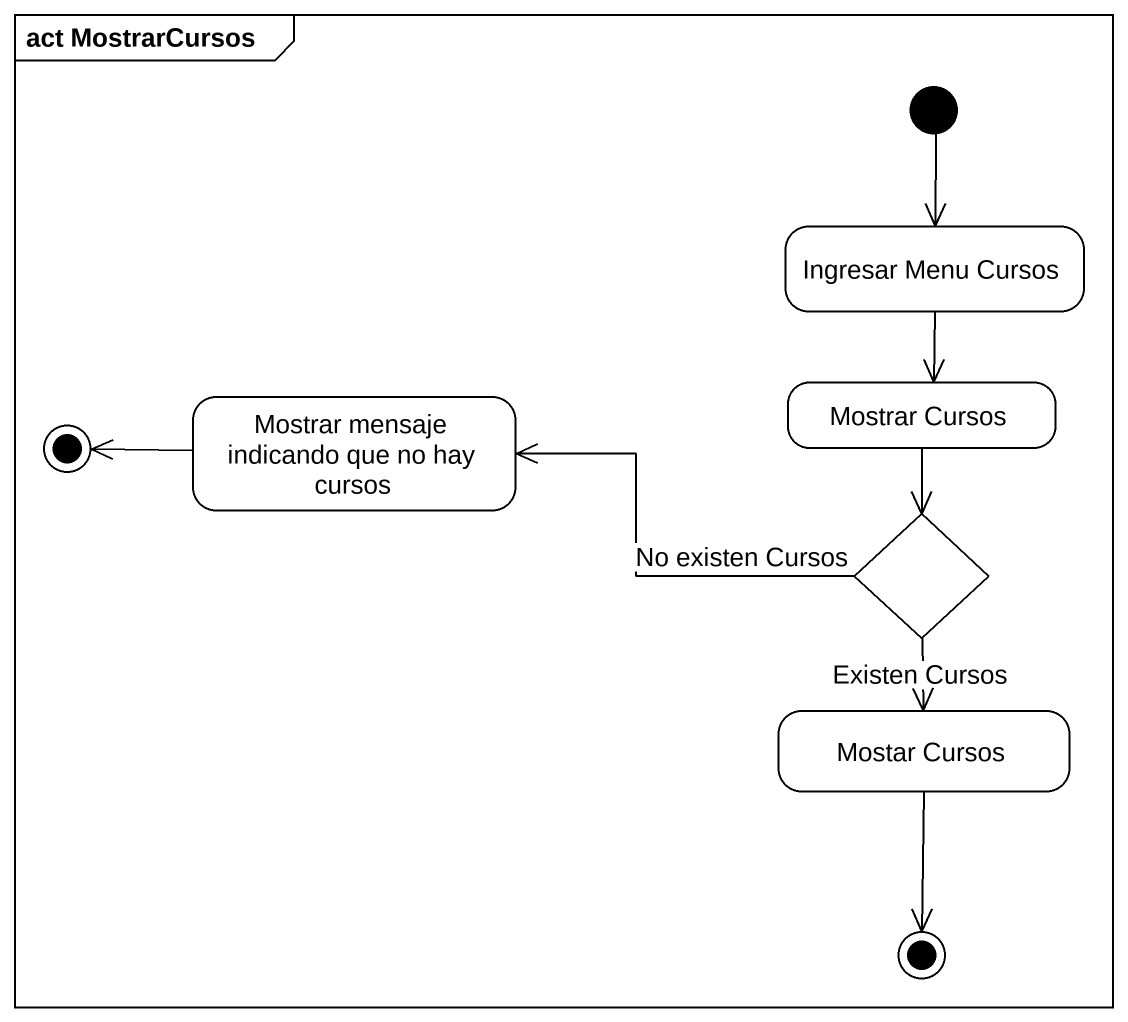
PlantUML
@startuml
mainframe act MostrarCursos
hide empty description
state "Ingresar Menu Cursos" as Ingresar_Menu_Cursos
state "Mostrar mensaje indicando que no hay cursos" as Mostrar_mensaje_indicando
state "Mostrar Cursos" as Mostrar_Cursos
state final1 <<end>>
state choice1 <<choice>>
state "Mostar Cursos" as Mostar_Cursos
state final2 <<end>>
[*] --> Ingresar_Menu_Cursos
Ingresar_Menu_Cursos --> Mostrar_Cursos
Mostrar_mensaje_indicando -left-> final1
Mostrar_Cursos --> choice1
choice1 -left-> Mostrar_mensaje_indicando : No existen Cursos
choice1 --> Mostar_Cursos : Existen Cursos
Mostar_Cursos --> final2
@enduml
